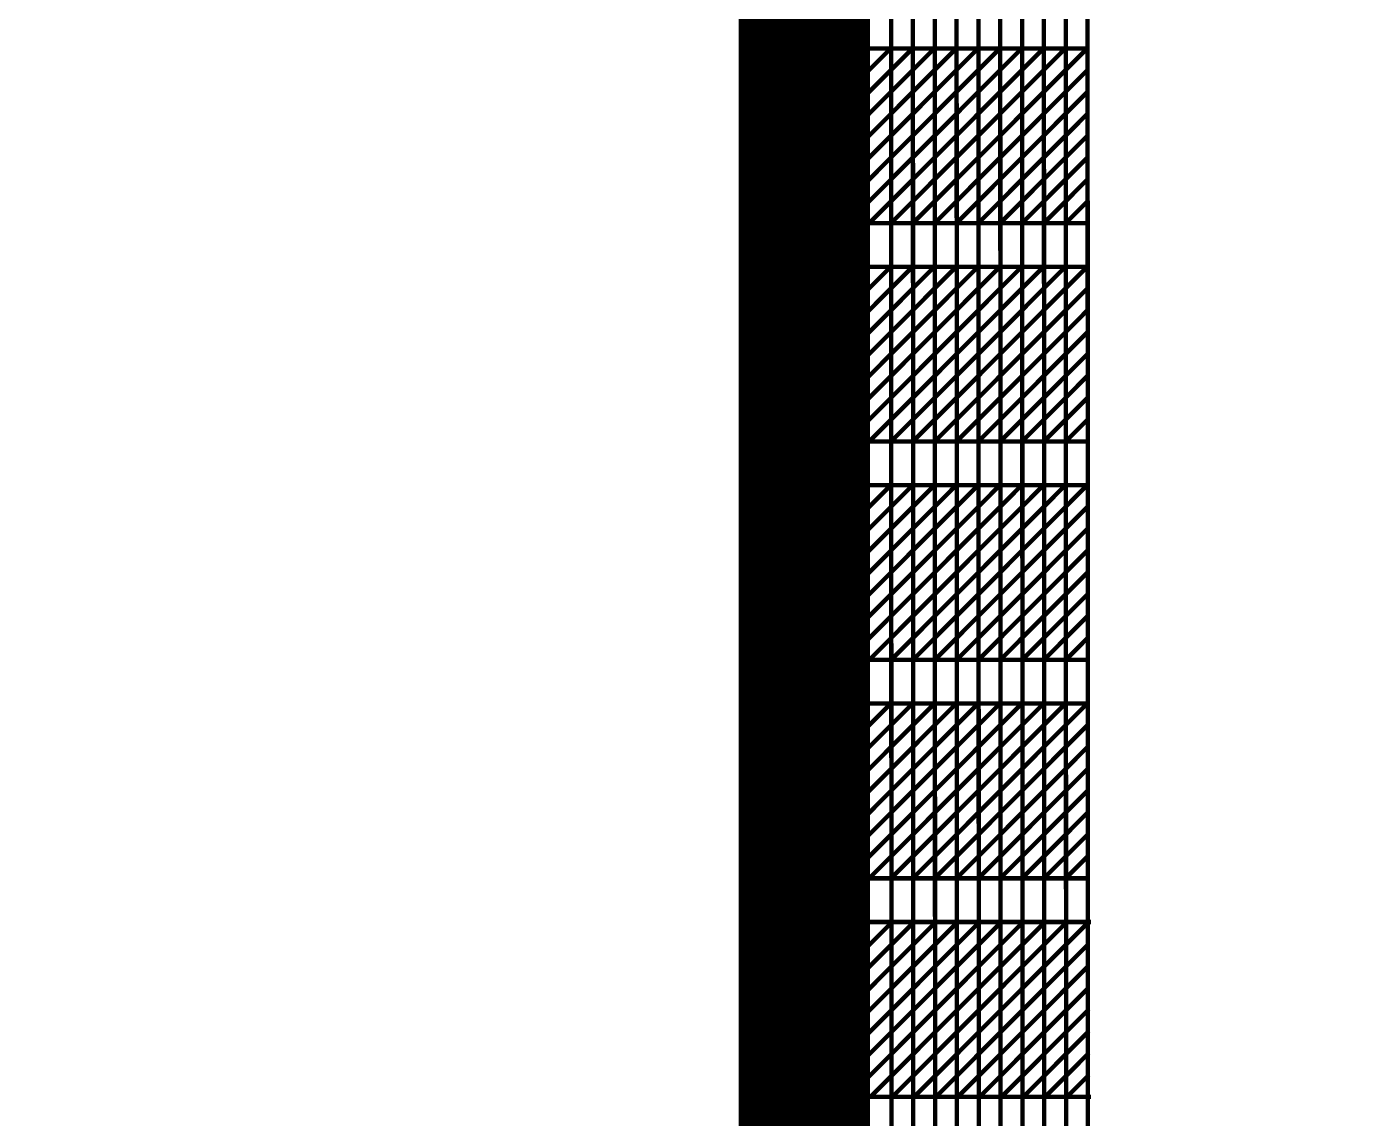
# Model space of a CAD drawing. Header units: millimetres. Extents: x -51 to 51, y -51 to 51.
# Drawn here: x 22.544 to 25.581, y -10.146 to -7.646 of the extents above; entities that cross this region are included whole.
import ezdxf

# ---------------------------------------------------------------- set-up
doc = ezdxf.new("R2010")
doc.units = ezdxf.units.MM
doc.linetypes.add('DASHED', pattern=[19.05, 12.7, -6.35])
for name, color, linetype in [('bottom_SU8', 5, 'Continuous'), ('metal', 43, 'Continuous'), ('Pt_pads', 1, 'Continuous'), ('reference', 18, 'DASHED')]:
    doc.layers.add(name, color=color, linetype=linetype)
doc.layers.add('top SU-8', color=3, linetype='Continuous', transparency=0.63)

msp = doc.modelspace()

# ---------------------------------------------------------------- linework, layer by layer
at = {"layer": 'bottom_SU8', "transparency": 33554544, "const_width": 1}
msp.add_lwpolyline([(-28.578, 24.8878, 0.187667), (-37.8518, -0.7933, 0.186827), (-27.3295, -26.1126, 0.184277), (-2.8594, -37.7245, 0.185083), (23.0094, -30.0775, 0.238565), (37.7593, 0.5371, 0.237346), (21.8297, 30.7311, 0.185761), (-4.5603, 37.5238, 0.186578)], format="xyb", close=True, dxfattribs=at)
at = {"layer": 'bottom_SU8', "transparency": 33554544}
for points, const_width in [([(24.3264, 5.9298), (24.3264, -19.1017)], 0.3), ([(24.9778, -19.0957), (24.9733, -3.1921)], 0.01), ([(24.5278, -19.0957), (24.5233, -3.1964)], 0.01), ([(24.5776, -19.0957), (24.5733, -3.1964)], 0.01), ([(24.6276, -19.0957), (24.6233, -3.1964)], 0.01), ([(24.6778, -19.0957), (24.6733, -3.1961)], 0.01), ([(24.7278, -19.0957), (24.7233, -3.1964)], 0.01), ([(24.7778, -19.0957), (24.7733, -3.1961)], 0.01), ([(24.8278, -19.0957), (24.8236, -3.1961)], 0.01), ([(24.8778, -19.0957), (24.8733, -3.1961)], 0.01), ([(24.9278, -19.0957), (24.9233, -3.1961)], 0.01), ([(24.4387, -7.7811), (24.5236, -7.6961)], 0.01), ([(24.4389, -7.831), (24.5736, -7.6961)], 0.01), ([(24.4389, -7.8811), (24.6236, -7.6961)], 0.01), ([(24.4389, -7.9313), (24.6736, -7.6961)], 0.01), ([(24.4389, -7.9814), (24.7236, -7.6961)], 0.01), ([(24.4389, -8.0315), (24.7736, -7.6961)], 0.01), ([(24.4389, -8.0816), (24.8236, -7.6961)], 0.01), ([(24.4389, -7.6961), (24.9792, -7.6961)], 0.01), ([(24.4744, -8.0961), (24.8736, -7.6961)], 0.01), ([(24.5244, -8.0961), (24.9236, -7.6961)], 0.01), ([(24.5744, -8.0961), (24.9736, -7.6961)], 0.01), ([(24.6244, -8.0961), (24.9737, -7.7461)], 0.01), ([(24.6744, -8.0961), (24.9738, -7.7961)], 0.01), ([(24.7244, -8.0961), (24.9739, -7.8461)], 0.01), ([(24.7744, -8.0961), (24.974, -7.8961)], 0.01), ([(24.8244, -8.0961), (24.9741, -7.9461)], 0.01), ([(24.8744, -8.0961), (24.9742, -7.9961)], 0.01), ([(24.9244, -8.0961), (24.9743, -8.0461)], 0.01), ([(24.4389, -8.0961), (24.9793, -8.0961)], 0.01), ([(24.4387, -8.2811), (24.5236, -8.1961)], 0.01), ([(24.4389, -8.331), (24.5736, -8.1961)], 0.01), ([(24.4389, -8.3811), (24.6236, -8.1961)], 0.01), ([(24.4389, -8.4313), (24.6736, -8.1961)], 0.01), ([(24.4389, -8.4814), (24.7236, -8.1961)], 0.01), ([(24.4389, -8.5315), (24.7736, -8.1961)], 0.01), ([(24.4389, -8.5816), (24.8236, -8.1961)], 0.01), ([(24.4389, -8.1961), (24.9792, -8.1961)], 0.01), ([(24.4744, -8.5961), (24.8736, -8.1961)], 0.01), ([(24.5244, -8.5961), (24.9236, -8.1961)], 0.01), ([(24.5744, -8.5961), (24.9736, -8.1961)], 0.01), ([(24.6244, -8.5961), (24.9737, -8.2461)], 0.01), ([(24.6744, -8.5961), (24.9738, -8.2961)], 0.01), ([(24.7244, -8.5961), (24.9739, -8.3461)], 0.01), ([(24.7744, -8.5961), (24.974, -8.3961)], 0.01), ([(24.8244, -8.5961), (24.9741, -8.4461)], 0.01), ([(24.8744, -8.5961), (24.9742, -8.4961)], 0.01), ([(24.9244, -8.5961), (24.9743, -8.5461)], 0.01), ([(24.4389, -8.5961), (24.9793, -8.5961)], 0.01), ([(24.4387, -8.7811), (24.5236, -8.6961)], 0.01), ([(24.4389, -8.831), (24.5736, -8.6961)], 0.01), ([(24.4389, -8.8811), (24.6236, -8.6961)], 0.01), ([(24.4389, -8.9313), (24.6736, -8.6961)], 0.01), ([(24.4389, -8.9814), (24.7236, -8.6961)], 0.01), ([(24.4389, -9.0315), (24.7736, -8.6961)], 0.01), ([(24.4389, -9.0816), (24.8236, -8.6961)], 0.01), ([(24.4389, -8.6961), (24.9792, -8.6961)], 0.01), ([(24.4744, -9.0961), (24.8736, -8.6961)], 0.01), ([(24.5244, -9.0961), (24.9236, -8.6961)], 0.01), ([(24.5744, -9.0961), (24.9736, -8.6961)], 0.01), ([(24.6244, -9.0961), (24.9737, -8.7461)], 0.01), ([(24.6744, -9.0961), (24.9738, -8.7961)], 0.01), ([(24.7244, -9.0961), (24.9739, -8.8461)], 0.01), ([(24.7744, -9.0961), (24.974, -8.8961)], 0.01), ([(24.8244, -9.0961), (24.9741, -8.9461)], 0.01), ([(24.8744, -9.0961), (24.9742, -8.9961)], 0.01), ([(24.9244, -9.0961), (24.9743, -9.0461)], 0.01), ([(24.4389, -9.0961), (24.9793, -9.0961)], 0.01), ([(24.4387, -9.2811), (24.5236, -9.1961)], 0.01), ([(24.4389, -9.331), (24.5736, -9.1961)], 0.01), ([(24.4389, -9.3811), (24.6236, -9.1961)], 0.01), ([(24.4389, -9.4313), (24.6736, -9.1961)], 0.01), ([(24.4389, -9.4814), (24.7236, -9.1961)], 0.01), ([(24.4389, -9.5315), (24.7736, -9.1961)], 0.01), ([(24.4389, -9.5816), (24.8236, -9.1961)], 0.01), ([(24.4389, -9.1961), (24.9792, -9.1961)], 0.01), ([(24.4744, -9.5961), (24.8736, -9.1961)], 0.01), ([(24.5244, -9.5961), (24.9236, -9.1961)], 0.01), ([(24.5744, -9.5961), (24.9736, -9.1961)], 0.01), ([(24.6244, -9.5961), (24.9737, -9.2461)], 0.01), ([(24.6744, -9.5961), (24.9738, -9.2961)], 0.01), ([(24.7244, -9.5961), (24.9739, -9.3461)], 0.01), ([(24.7744, -9.5961), (24.974, -9.3961)], 0.01), ([(24.8244, -9.5961), (24.9741, -9.4461)], 0.01), ([(24.8744, -9.5961), (24.9742, -9.4961)], 0.01), ([(24.9244, -9.5961), (24.9743, -9.5461)], 0.01), ([(24.4389, -9.5961), (24.9793, -9.5961)], 0.01), ([(24.4418, -9.7811), (24.5268, -9.6961)], 0.01), ([(24.4421, -9.831), (24.5768, -9.6961)], 0.01), ([(24.4421, -9.8811), (24.6268, -9.6961)], 0.01), ([(24.4421, -9.9312), (24.6768, -9.6961)], 0.01), ([(24.4421, -9.9813), (24.7268, -9.6961)], 0.01), ([(24.4421, -10.0314), (24.7768, -9.6961)], 0.01), ([(24.4421, -10.0816), (24.8268, -9.6961)], 0.01), ([(24.4421, -9.6961), (24.9823, -9.6961)], 0.01), ([(24.4776, -10.0961), (24.8768, -9.6961)], 0.01), ([(24.5276, -10.0961), (24.9268, -9.6961)], 0.01), ([(24.5776, -10.0961), (24.9768, -9.6961)], 0.01), ([(24.6276, -10.0961), (24.9769, -9.7461)], 0.01), ([(24.6776, -10.0961), (24.977, -9.7961)], 0.01), ([(24.7276, -10.0961), (24.9771, -9.8461)], 0.01), ([(24.7776, -10.0961), (24.9772, -9.8961)], 0.01), ([(24.8276, -10.0961), (24.9773, -9.9461)], 0.01), ([(24.8776, -10.0961), (24.9774, -9.9961)], 0.01), ([(24.9276, -10.0961), (24.9775, -10.0461)], 0.01), ([(24.4421, -10.0961), (24.9824, -10.0961)], 0.01)]:
    msp.add_lwpolyline(points, dxfattribs=dict(at, const_width=const_width))
at = {"layer": 'metal', "transparency": 33554544, "const_width": 1}
msp.add_lwpolyline([(-28.578, 24.8878, 0.187667), (-37.8518, -0.7933, 0.186827), (-27.3295, -26.1126, 0.184277), (-2.8594, -37.7245, 0.185083), (23.0094, -30.0775, 0.238565), (37.7593, 0.5371, 0.237346), (21.8297, 30.7311, 0.185761), (-4.5603, 37.5238, 0.186578)], format="xyb", close=True, dxfattribs=at)
at = {"layer": 'metal', "transparency": 33554544}
for points, const_width in [([(24.3284, -11.0957), (24.3284, 10.5754)], 0.004), ([(24.3104, -12.0957), (24.3104, 10.0274)], 0.004), ([(24.3194, -11.5957), (24.3194, 10.0291)], 0.004), ([(24.3374, -10.5957), (24.3374, 9.9562)], 0.004), ([(24.2924, -13.0957), (24.2924, 9.4365)], 0.004), ([(24.3014, -12.5957), (24.3014, 9.4365)], 0.004), ([(24.3464, -10.0961), (24.3464, 9.3481)], 0.004), ([(24.3554, -9.5961), (24.3554, 9.3481)], 0.004), ([(24.2744, -14.0957), (24.2744, 8.8389)], 0.004), ([(24.2834, -13.5957), (24.2834, 8.8407)], 0.004), ([(24.3644, -9.0961), (24.3644, 8.7599)], 0.004), ([(24.3734, -8.5961), (24.3734, 8.7617)], 0.004), ([(24.2564, -15.0957), (24.2564, 8.2445)], 0.004), ([(24.2654, -14.5957), (24.2654, 8.2445)], 0.004), ([(24.3824, -8.0961), (24.3824, 8.1764)], 0.004), ([(24.2384, -16.0957), (24.2384, 7.6503)], 0.004), ([(24.2474, -15.5957), (24.2474, 7.6503)], 0.004), ([(24.2204, -17.0957), (24.2204, 7.0554)], 0.004), ([(24.2294, -16.5957), (24.2294, 7.0554)], 0.004), ([(24.2024, -18.0957), (24.2024, 6.4565)], 0.004), ([(24.2114, -17.5957), (24.2114, 6.4576)], 0.004), ([(24.1934, -18.5957), (24.1934, 5.8943)], 0.004), ([(24.1844, -19.0957), (24.1844, 5.8889)], 0.004), ([(24.4643, -7.8054), (24.5738, -7.6957)], 0.006), ([(24.4644, -7.8554), (24.6238, -7.6957)], 0.006), ([(24.4644, -7.9055), (24.6738, -7.6957)], 0.006), ([(24.4644, -7.9556), (24.7238, -7.6957)], 0.006), ([(24.4644, -8.0057), (24.7738, -7.6957)], 0.006), ([(24.4644, -8.0558), (24.8238, -7.6957)], 0.006), ([(24.4644, -7.6957), (24.9767, -7.6957)], 0.006), ([(24.4645, -7.7551), (24.5238, -7.6957)], 0.006), ([(24.4746, -8.0957), (24.8738, -7.6957)], 0.006), ([(24.5246, -8.0957), (24.5238, -7.6957)], 0.006), ([(24.5246, -8.0957), (24.9238, -7.6957)], 0.006), ([(24.5746, -8.0957), (24.5738, -7.6957)], 0.006), ([(24.5746, -8.0957), (24.9738, -7.6957)], 0.006), ([(24.6246, -8.0957), (24.6238, -7.6957)], 0.006), ([(24.6746, -8.0957), (24.6738, -7.6957)], 0.006), ([(24.7246, -8.0957), (24.7238, -7.6957)], 0.006), ([(24.7746, -8.0957), (24.7738, -7.6957)], 0.006), ([(24.8246, -8.0957), (24.8238, -7.6957)], 0.006), ([(24.8746, -8.0957), (24.8738, -7.6957)], 0.006), ([(24.9246, -8.0957), (24.9238, -7.6957)], 0.006), ([(24.9746, -8.0957), (24.9738, -7.6957)], 0.006), ([(24.6246, -8.0957), (24.9739, -7.7457)], 0.006), ([(24.6746, -8.0957), (24.974, -7.7957)], 0.006), ([(24.7246, -8.0957), (24.9741, -7.8457)], 0.006), ([(24.7746, -8.0957), (24.9742, -7.8957)], 0.006), ([(24.8246, -8.0957), (24.9743, -7.9457)], 0.006), ([(24.8746, -8.0957), (24.9744, -7.9957)], 0.006), ([(24.9246, -8.0957), (24.9745, -8.0457)], 0.006), ([(24.4623, -8.0957), (24.9771, -8.0957)], 0.006), ([(24.4643, -8.3054), (24.5738, -8.1957)], 0.006), ([(24.4644, -8.3554), (24.6238, -8.1957)], 0.006), ([(24.4644, -8.4055), (24.6738, -8.1957)], 0.006), ([(24.4644, -8.4556), (24.7238, -8.1957)], 0.006), ([(24.4644, -8.5057), (24.7738, -8.1957)], 0.006), ([(24.4644, -8.5558), (24.8238, -8.1957)], 0.006), ([(24.4644, -8.1957), (24.9767, -8.1957)], 0.006), ([(24.4645, -8.2551), (24.5238, -8.1957)], 0.006), ([(24.4746, -8.5957), (24.8738, -8.1957)], 0.006), ([(24.5246, -8.5957), (24.5238, -8.1957)], 0.006), ([(24.5246, -8.5957), (24.9238, -8.1957)], 0.006), ([(24.5746, -8.5957), (24.5738, -8.1957)], 0.006), ([(24.5746, -8.5957), (24.9738, -8.1957)], 0.006), ([(24.6246, -8.5957), (24.6238, -8.1957)], 0.006), ([(24.6746, -8.5957), (24.6738, -8.1957)], 0.006), ([(24.7246, -8.5957), (24.7238, -8.1957)], 0.006), ([(24.7746, -8.5957), (24.7738, -8.1957)], 0.006), ([(24.8246, -8.5957), (24.8238, -8.1957)], 0.006), ([(24.8746, -8.5957), (24.8738, -8.1957)], 0.006), ([(24.9246, -8.5957), (24.9238, -8.1957)], 0.006), ([(24.9746, -8.5957), (24.9738, -8.1957)], 0.006), ([(24.6246, -8.5957), (24.9739, -8.2457)], 0.006), ([(24.6746, -8.5957), (24.974, -8.2957)], 0.006), ([(24.7246, -8.5957), (24.9741, -8.3457)], 0.006), ([(24.7746, -8.5957), (24.9742, -8.3957)], 0.006), ([(24.8246, -8.5957), (24.9743, -8.4457)], 0.006), ([(24.8746, -8.5957), (24.9744, -8.4957)], 0.006), ([(24.9246, -8.5957), (24.9745, -8.5457)], 0.006), ([(24.4623, -8.5957), (24.9771, -8.5957)], 0.006), ([(24.4643, -8.8054), (24.5738, -8.6957)], 0.006), ([(24.4644, -8.8554), (24.6238, -8.6957)], 0.006), ([(24.4644, -8.9055), (24.6738, -8.6957)], 0.006), ([(24.4644, -8.9556), (24.7238, -8.6957)], 0.006), ([(24.4644, -9.0057), (24.7738, -8.6957)], 0.006), ([(24.4644, -9.0558), (24.8238, -8.6957)], 0.006), ([(24.4644, -8.6957), (24.9767, -8.6957)], 0.006), ([(24.4645, -8.7551), (24.5238, -8.6957)], 0.006), ([(24.4746, -9.0957), (24.8738, -8.6957)], 0.006), ([(24.5246, -9.0957), (24.5238, -8.6957)], 0.006), ([(24.5246, -9.0957), (24.9238, -8.6957)], 0.006), ([(24.5746, -9.0957), (24.5738, -8.6957)], 0.006), ([(24.5746, -9.0957), (24.9738, -8.6957)], 0.006), ([(24.6246, -9.0957), (24.6238, -8.6957)], 0.006), ([(24.6746, -9.0957), (24.6738, -8.6957)], 0.006), ([(24.7246, -9.0957), (24.7238, -8.6957)], 0.006), ([(24.7746, -9.0957), (24.7738, -8.6957)], 0.006), ([(24.8246, -9.0957), (24.8238, -8.6957)], 0.006), ([(24.8746, -9.0957), (24.8738, -8.6957)], 0.006), ([(24.9246, -9.0957), (24.9238, -8.6957)], 0.006), ([(24.9746, -9.0957), (24.9738, -8.6957)], 0.006), ([(24.6246, -9.0957), (24.9739, -8.7457)], 0.006), ([(24.6746, -9.0957), (24.974, -8.7957)], 0.006), ([(24.7246, -9.0957), (24.9741, -8.8457)], 0.006), ([(24.7746, -9.0957), (24.9742, -8.8957)], 0.006), ([(24.8246, -9.0957), (24.9743, -8.9457)], 0.006), ([(24.8746, -9.0957), (24.9744, -8.9957)], 0.006), ([(24.9246, -9.0957), (24.9745, -9.0457)], 0.006), ([(24.4623, -9.0957), (24.9771, -9.0957)], 0.006), ([(24.4643, -9.3054), (24.5738, -9.1957)], 0.006), ([(24.4644, -9.3554), (24.6238, -9.1957)], 0.006), ([(24.4644, -9.4055), (24.6738, -9.1957)], 0.006), ([(24.4644, -9.4556), (24.7238, -9.1957)], 0.006), ([(24.4644, -9.5057), (24.7738, -9.1957)], 0.006), ([(24.4644, -9.5558), (24.8238, -9.1957)], 0.006), ([(24.4644, -9.1957), (24.9767, -9.1957)], 0.006), ([(24.4645, -9.2551), (24.5238, -9.1957)], 0.006), ([(24.4746, -9.5957), (24.8738, -9.1957)], 0.006), ([(24.5246, -9.5957), (24.5238, -9.1957)], 0.006), ([(24.5246, -9.5957), (24.9238, -9.1957)], 0.006), ([(24.5746, -9.5957), (24.5738, -9.1957)], 0.006), ([(24.5746, -9.5957), (24.9738, -9.1957)], 0.006), ([(24.6246, -9.5957), (24.6238, -9.1957)], 0.006), ([(24.6746, -9.5957), (24.6738, -9.1957)], 0.006), ([(24.7246, -9.5957), (24.7238, -9.1957)], 0.006), ([(24.7746, -9.5957), (24.7738, -9.1957)], 0.006), ([(24.8246, -9.5957), (24.8238, -9.1957)], 0.006), ([(24.8746, -9.5957), (24.8738, -9.1957)], 0.006), ([(24.9246, -9.5957), (24.9238, -9.1957)], 0.006), ([(24.9746, -9.5957), (24.9738, -9.1957)], 0.006), ([(24.6246, -9.5957), (24.9739, -9.2457)], 0.006), ([(24.6746, -9.5957), (24.974, -9.2957)], 0.006), ([(24.7246, -9.5957), (24.9741, -9.3457)], 0.006), ([(24.7746, -9.5957), (24.9742, -9.3957)], 0.006), ([(24.8246, -9.5957), (24.9743, -9.4457)], 0.006), ([(24.8746, -9.5957), (24.9744, -9.4957)], 0.006), ([(24.9246, -9.5957), (24.9745, -9.5457)], 0.006), ([(24.4623, -9.5957), (24.9771, -9.5957)], 0.006), ([(24.4667, -9.8057), (24.5761, -9.696)], 0.006), ([(24.4667, -9.8557), (24.6261, -9.696)], 0.006), ([(24.4667, -9.9058), (24.6761, -9.696)], 0.006), ([(24.4667, -10.0561), (24.8261, -9.696)], 0.006), ([(24.4667, -9.696), (24.9791, -9.696)], 0.006), ([(24.4668, -9.9559), (24.7261, -9.696)], 0.006), ([(24.4668, -10.0059), (24.7761, -9.696)], 0.006), ([(24.4668, -9.7554), (24.5261, -9.696)], 0.006), ([(24.4769, -10.096), (24.8761, -9.696)], 0.006), ([(24.5253, -10.096), (24.5252, -9.696)], 0.006), ([(24.5269, -10.096), (24.9261, -9.696)], 0.006), ([(24.5749, -10.096), (24.5754, -9.696)], 0.006), ([(24.5769, -10.096), (24.9761, -9.696)], 0.006), ([(24.6254, -10.096), (24.6254, -9.696)], 0.006), ([(24.6756, -10.096), (24.6755, -9.696)], 0.006), ([(24.7251, -10.096), (24.7251, -9.696)], 0.006), ([(24.7756, -10.096), (24.7755, -9.696)], 0.006), ([(24.8257, -10.096), (24.8253, -9.696)], 0.006), ([(24.8756, -10.096), (24.8753, -9.696)], 0.006), ([(24.9253, -10.096), (24.925, -9.696)], 0.006), ([(24.9751, -10.096), (24.9753, -9.696)], 0.006), ([(24.6269, -10.096), (24.9762, -9.746)], 0.006), ([(24.6769, -10.096), (24.9763, -9.796)], 0.006), ([(24.7269, -10.096), (24.9764, -9.846)], 0.006), ([(24.7769, -10.096), (24.9765, -9.896)], 0.006), ([(24.8269, -10.096), (24.9766, -9.946)], 0.006), ([(24.8769, -10.096), (24.9767, -9.996)], 0.006), ([(24.9269, -10.096), (24.9768, -10.046)], 0.006), ([(24.4646, -10.096), (24.9794, -10.096)], 0.006)]:
    msp.add_lwpolyline(points, dxfattribs=dict(at, const_width=const_width))
for points in [[(24.3824, -7.6961), (24.4693, -7.6961), (24.4693, -8.0961), (24.3824, -8.0961)], [(24.3734, -8.1961), (24.4693, -8.1961), (24.4693, -8.5961), (24.3734, -8.5961)], [(24.3644, -8.6961), (24.4693, -8.6961), (24.4693, -9.0961), (24.3644, -9.0961)], [(24.3554, -9.1961), (24.4693, -9.1961), (24.4693, -9.5961), (24.3554, -9.5961)], [(24.3464, -9.6961), (24.4726, -9.6961), (24.4726, -10.0961), (24.3464, -10.0961)]]:
    msp.add_lwpolyline(points, close=True, dxfattribs=at)
at = {"layer": 'Pt_pads', "transparency": 33554544, "const_width": 1}
msp.add_lwpolyline([(-28.578, 24.8878, 0.187667), (-37.8518, -0.7933, 0.186827), (-27.3295, -26.1126, 0.184277), (-2.8594, -37.7245, 0.185083), (23.0094, -30.0775, 0.238565), (37.7593, 0.5371, 0.237346), (21.8297, 30.7311, 0.185761), (-4.5603, 37.5238, 0.186578)], format="xyb", close=True, dxfattribs=at)
at = {"layer": 'reference'}
msp.add_circle((0, 0), 38.1, dxfattribs=at)
at = {"layer": 'top SU-8', "transparency": 33554544, "const_width": 1}
msp.add_lwpolyline([(-28.578, 24.8878, 0.187667), (-37.8518, -0.7933, 0.186827), (-27.3295, -26.1126, 0.184277), (-2.8594, -37.7245, 0.185083), (23.0094, -30.0775, 0.238565), (37.7593, 0.5371, 0.237346), (21.8297, 30.7311, 0.185761), (-4.5603, 37.5238, 0.186578)], format="xyb", close=True, dxfattribs=at)
at = {"layer": 'top SU-8', "transparency": 33554544}
msp.add_lwpolyline([(24.4763, -3.1692), (24.1764, -3.1692), (24.1762, -19.1018), (24.2093, -19.1018)], close=True, dxfattribs=at)

doc.saveas('drawing.dxf')
